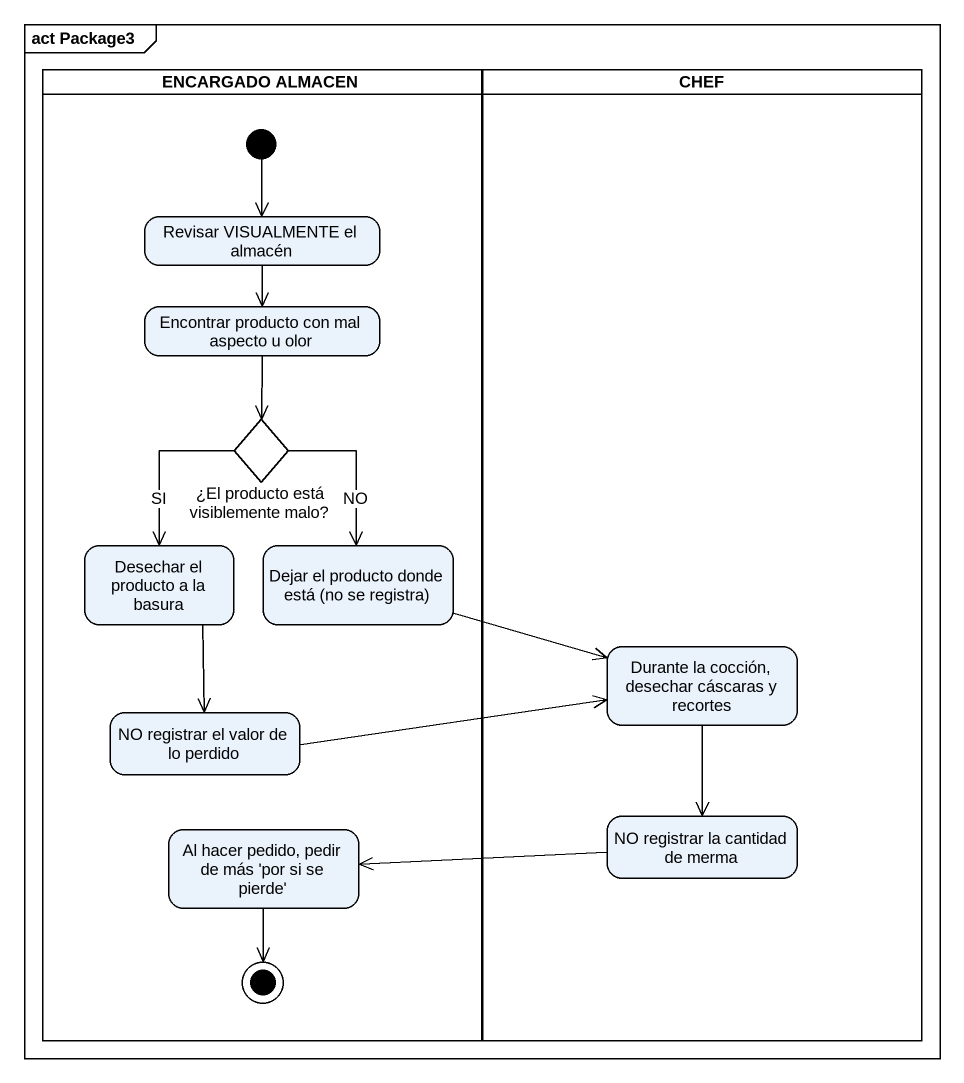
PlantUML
@startuml
mainframe act Package3
hide empty description
state "ENCARGADO ALMACEN" as ENCARGADO_ALMACEN <<partition>> {
  state "Revisar VISUALMENTE el almacén" as Revisar_VISUALMENTE_el
  state "Encontrar producto con mal aspecto u olor" as Encontrar_producto_con_mal
  state "¿El producto está visiblemente malo?" as El_producto_está <<choice>>
  state "Desechar el producto a la basura" as Desechar_el_producto_a_la
  state "Dejar el producto donde está (no se registra)" as Dejar_el_producto_donde
  state "NO registrar el valor de lo perdido" as NO_registrar_el_valor_de_lo
  state "Al hacer pedido, pedir de más 'por si se pierde'" as Al_hacer_pedido_pedir_de
  [*] --> Revisar_VISUALMENTE_el
  Al_hacer_pedido_pedir_de --> [*]
}
state CHEF <<partition>> {
  state "Durante la cocción, desechar cáscaras y recortes" as Durante_la_cocción_desechar
  state "NO registrar la cantidad de merma" as NO_registrar_la_cantidad_de
}
Revisar_VISUALMENTE_el --> Encontrar_producto_con_mal
Encontrar_producto_con_mal --> El_producto_está
El_producto_está --> Desechar_el_producto_a_la : SI
El_producto_está --> Dejar_el_producto_donde : NO
Desechar_el_producto_a_la --> NO_registrar_el_valor_de_lo
Dejar_el_producto_donde -right-> Durante_la_cocción_desechar
Durante_la_cocción_desechar --> NO_registrar_la_cantidad_de
NO_registrar_el_valor_de_lo -right-> Durante_la_cocción_desechar
NO_registrar_la_cantidad_de -left-> Al_hacer_pedido_pedir_de
@enduml
